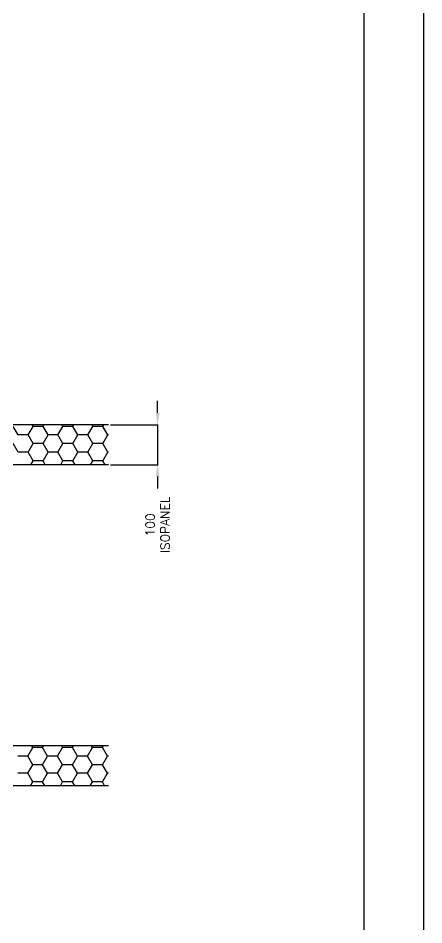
# Model space of a CAD drawing. Extents: x 20 to 15395, y -28849 to -19999.
# Drawn here: x 14377 to 15395, y -25534 to -23258 of the extents above; entities that cross this region are included whole.
import ezdxf

# ---------------------------------------------------------------- set-up
doc = ezdxf.new("R2010")
doc.units = 0
doc.header["$LTSCALE"] = 0.1
doc.header["$MEASUREMENT"] = 0
doc.header["$PDMODE"] = 33
doc.layers.get('DEFPOINTS').update_dxf_attribs({"linetype": 'CONTINUOUS'})
for name, color, linetype in [('FI', 2, 'CONTINUOUS'), ('IS', 5, 'CONTINUOUS'), ('ISO', 151, 'CONTINUOUS'), ('MA', 15, 'CONTINUOUS'), ('TX', 13, 'CONTINUOUS')]:
    doc.layers.add(name, color=color, linetype=linetype)
doc.styles.add('ROMANS', font='romans')
doc.dimstyles.new('RPM 1-15', dxfattribs={"dimscale": 15, "dimtxt": 1.5, "dimasz": 2, "dimexe": 0.0625, "dimexo": 0.38, "dimgap": 1, "dimtad": 0, "dimdec": 0, "dimtxsty": 'ROMANS', "dimcen": 2.5, "dimclrd": 256, "dimclre": 256, "dimclrt": 256, "dimazin": 0, "dimtfac": 1, "dimtdec": 0, "dimtmove": 0, "dimatfit": 1, "dimfxl": 1, "dimtolj": 1, "dimlwd": -1, "dimlwe": -1, "dimarcsym": 0})

# ---------------------------------------------------------------- blocks, each defined once
blk = doc.blocks.new('*D416')
at = {"layer": 'DEFPOINTS', "color": 0, "linetype": 'Continuous', "transparency": 16777216}
for p in [(14603.5, -24279.3), (14603.5, -24379.3), (14727.1, -24379.3)]:
    blk.add_point(p, dxfattribs=at)
at = {"layer": 'TX', "linetype": 'Continuous', "transparency": 16777216}
for p, q in [((14727.1, -24249.3), (14727.1, -24219.3)), ((14609.2, -24279.3), (14728.1, -24279.3)), ((14727.1, -24279.3), (14727.1, -24379.3)), ((14609.2, -24379.3), (14728.1, -24379.3)), ((14727.1, -24409.3), (14727.1, -24439.3))]:
    blk.add_line(p, q, dxfattribs=at)
for points in [[(14722.1, -24249.3), (14732.1, -24249.3), (14727.1, -24279.3)], [(14722.1, -24409.3), (14732.1, -24409.3), (14727.1, -24379.3)]]:
    blk.add_solid(points, dxfattribs=at)
at = {"layer": 'TX', "linetype": 'Continuous', "transparency": 16777216, "insert": (14727.1, -24530.4), "char_height": 22.5, "attachment_point": 5, "rotation": 90, "style": 'ROMANS'}
blk.add_mtext('\\A1;100\\PISOPANEL', dxfattribs=at)

msp = doc.modelspace()

# ---------------------------------------------------------------- linework, layer by layer
at = {"layer": 'FI'}
msp.add_line((15395.1, -28849.1), (15395.1, -19999.1), dxfattribs=at)
at = {"layer": 'IS', "linetype": 'Continuous'}
for p, q in [((14603.5, -24279.3), (14188.5, -24279.3)), ((14603.5, -24379.3), (14188.5, -24379.3)), ((14603.5, -25085.3), (14187.5, -25085.3)), ((14603.5, -25185.3), (14187.5, -25185.3))]:
    msp.add_line(p, q, dxfattribs=at)
at = {"layer": 'ISO', "linetype": 'Continuous'}
msp.add_line((14503.5, -24279.3), (14188.5, -24279.3), dxfattribs=at)
at = {"layer": 'ISO'}
for p, q in [((14377.1, -24304.7), (14364.6, -24283)), ((14402.1, -24304.7), (14414.6, -24283)), ((14414.6, -24283), (14412.5, -24279.3)), ((14439.6, -24283), (14414.6, -24283)), ((14439.6, -24283), (14441.8, -24279.3)), ((14452.1, -24304.7), (14439.6, -24283)), ((14477.1, -24304.7), (14489.6, -24283)), ((14489.6, -24283), (14487.5, -24279.3)), ((14514.6, -24283), (14489.6, -24283)), ((14514.6, -24283), (14516.8, -24279.3)), ((14527.1, -24304.7), (14514.6, -24283)), ((14552.1, -24304.7), (14564.6, -24283)), ((14564.6, -24283), (14562.5, -24279.3)), ((14589.6, -24283), (14564.6, -24283)), ((14589.6, -24283), (14591.8, -24279.3)), ((14602.1, -24304.7), (14589.6, -24283)), ((14402.1, -24304.7), (14377.1, -24304.7)), ((14414.6, -24326.3), (14402.1, -24304.7)), ((14439.6, -24326.3), (14452.1, -24304.7)), ((14477.1, -24304.7), (14452.1, -24304.7)), ((14489.6, -24326.3), (14477.1, -24304.7)), ((14514.6, -24326.3), (14527.1, -24304.7)), ((14552.1, -24304.7), (14527.1, -24304.7)), ((14564.6, -24326.3), (14552.1, -24304.7)), ((14589.6, -24326.3), (14602.1, -24304.7)), ((14603.5, -24304.7), (14602.1, -24304.7)), ((14377.1, -24348), (14364.6, -24326.3)), ((14402.1, -24348), (14414.6, -24326.3)), ((14439.6, -24326.3), (14414.6, -24326.3)), ((14452.1, -24348), (14439.6, -24326.3)), ((14477.1, -24348), (14489.6, -24326.3)), ((14514.6, -24326.3), (14489.6, -24326.3)), ((14527.1, -24348), (14514.6, -24326.3)), ((14552.1, -24348), (14564.6, -24326.3)), ((14589.6, -24326.3), (14564.6, -24326.3)), ((14602.1, -24348), (14589.6, -24326.3)), ((14402.1, -24348), (14377.1, -24348)), ((14414.6, -24369.6), (14402.1, -24348)), ((14439.6, -24369.6), (14452.1, -24348)), ((14477.1, -24348), (14452.1, -24348)), ((14489.6, -24369.6), (14477.1, -24348)), ((14514.6, -24369.6), (14527.1, -24348)), ((14552.1, -24348), (14527.1, -24348)), ((14564.6, -24369.6), (14552.1, -24348)), ((14589.6, -24369.6), (14602.1, -24348)), ((14603.5, -24348), (14602.1, -24348)), ((14409, -24379.3), (14414.6, -24369.6)), ((14439.6, -24369.6), (14414.6, -24369.6)), ((14445.2, -24379.3), (14439.6, -24369.6)), ((14484, -24379.3), (14489.6, -24369.6)), ((14514.6, -24369.6), (14489.6, -24369.6)), ((14520.2, -24379.3), (14514.6, -24369.6)), ((14559, -24379.3), (14564.6, -24369.6)), ((14589.6, -24369.6), (14564.6, -24369.6)), ((14595.2, -24379.3), (14589.6, -24369.6)), ((14401.1, -25110.7), (14413.6, -25089.1)), ((14413.6, -25089.1), (14411.5, -25085.3)), ((14438.6, -25089), (14413.6, -25089)), ((14438.6, -25089.1), (14440.8, -25085.3)), ((14451.1, -25110.7), (14438.6, -25089.1)), ((14476.1, -25110.7), (14488.6, -25089.1)), ((14488.6, -25089.1), (14486.5, -25085.3)), ((14513.6, -25089), (14488.6, -25089)), ((14513.6, -25089.1), (14515.8, -25085.3)), ((14526.1, -25110.7), (14513.6, -25089.1)), ((14551.1, -25110.7), (14563.6, -25089.1)), ((14563.6, -25089.1), (14561.5, -25085.3)), ((14588.6, -25089), (14563.6, -25089)), ((14588.6, -25089.1), (14590.8, -25085.3)), ((14601.1, -25110.7), (14588.6, -25089.1)), ((14401.1, -25110.7), (14376.1, -25110.7)), ((14413.6, -25132.4), (14401.1, -25110.7)), ((14438.6, -25132.4), (14451.1, -25110.7)), ((14476.1, -25110.7), (14451.1, -25110.7)), ((14488.6, -25132.4), (14476.1, -25110.7)), ((14513.6, -25132.4), (14526.1, -25110.7)), ((14551.1, -25110.7), (14526.1, -25110.7)), ((14563.6, -25132.4), (14551.1, -25110.7)), ((14588.6, -25132.4), (14601.1, -25110.7)), ((14603.5, -25110.7), (14601.1, -25110.7)), ((14401.1, -25154), (14413.6, -25132.4)), ((14438.6, -25132.4), (14413.6, -25132.4)), ((14451.1, -25154), (14438.6, -25132.4)), ((14476.1, -25154), (14488.6, -25132.4)), ((14513.6, -25132.4), (14488.6, -25132.4)), ((14526.1, -25154), (14513.6, -25132.4)), ((14551.1, -25154), (14563.6, -25132.4)), ((14588.6, -25132.4), (14563.6, -25132.4)), ((14601.1, -25154), (14588.6, -25132.4)), ((14401.1, -25154), (14376.1, -25154)), ((14413.6, -25175.7), (14401.1, -25154)), ((14438.6, -25175.7), (14451.1, -25154)), ((14476.1, -25154), (14451.1, -25154)), ((14488.6, -25175.7), (14476.1, -25154)), ((14513.6, -25175.7), (14526.1, -25154)), ((14551.1, -25154), (14526.1, -25154)), ((14563.6, -25175.7), (14551.1, -25154)), ((14588.6, -25175.7), (14601.1, -25154)), ((14603.5, -25154), (14601.1, -25154)), ((14408, -25185.3), (14413.6, -25175.7)), ((14438.6, -25175.7), (14413.6, -25175.7)), ((14444.2, -25185.3), (14438.6, -25175.7)), ((14483, -25185.3), (14488.6, -25175.7)), ((14513.6, -25175.7), (14488.6, -25175.7)), ((14519.2, -25185.3), (14513.6, -25175.7)), ((14558, -25185.3), (14563.6, -25175.7)), ((14588.6, -25175.7), (14563.6, -25175.7)), ((14594.2, -25185.3), (14588.6, -25175.7))]:
    msp.add_line(p, q, dxfattribs=at)
at = {"layer": 'MA'}
msp.add_line((15245.1, -28699.1), (15245.1, -20149.1), dxfattribs=at)

# ---------------------------------------------------------------- dimensions: what is measured, and where the dimension line sits
at = {"layer": 'TX', "linetype": 'Continuous'}
dim = msp.add_linear_dim(base=(14727.1, -24379.3), p1=(14603.5, -24279.3), p2=(14603.5, -24379.3), angle=90, text='<>\\PISOPANEL', dimstyle='RPM 1-15', dxfattribs=at)
dim.commit()
dim.dimension.update_dxf_attribs({"geometry": '*D416', "text_midpoint": (14727.1, -24530.4)})

doc.saveas('drawing.dxf')
